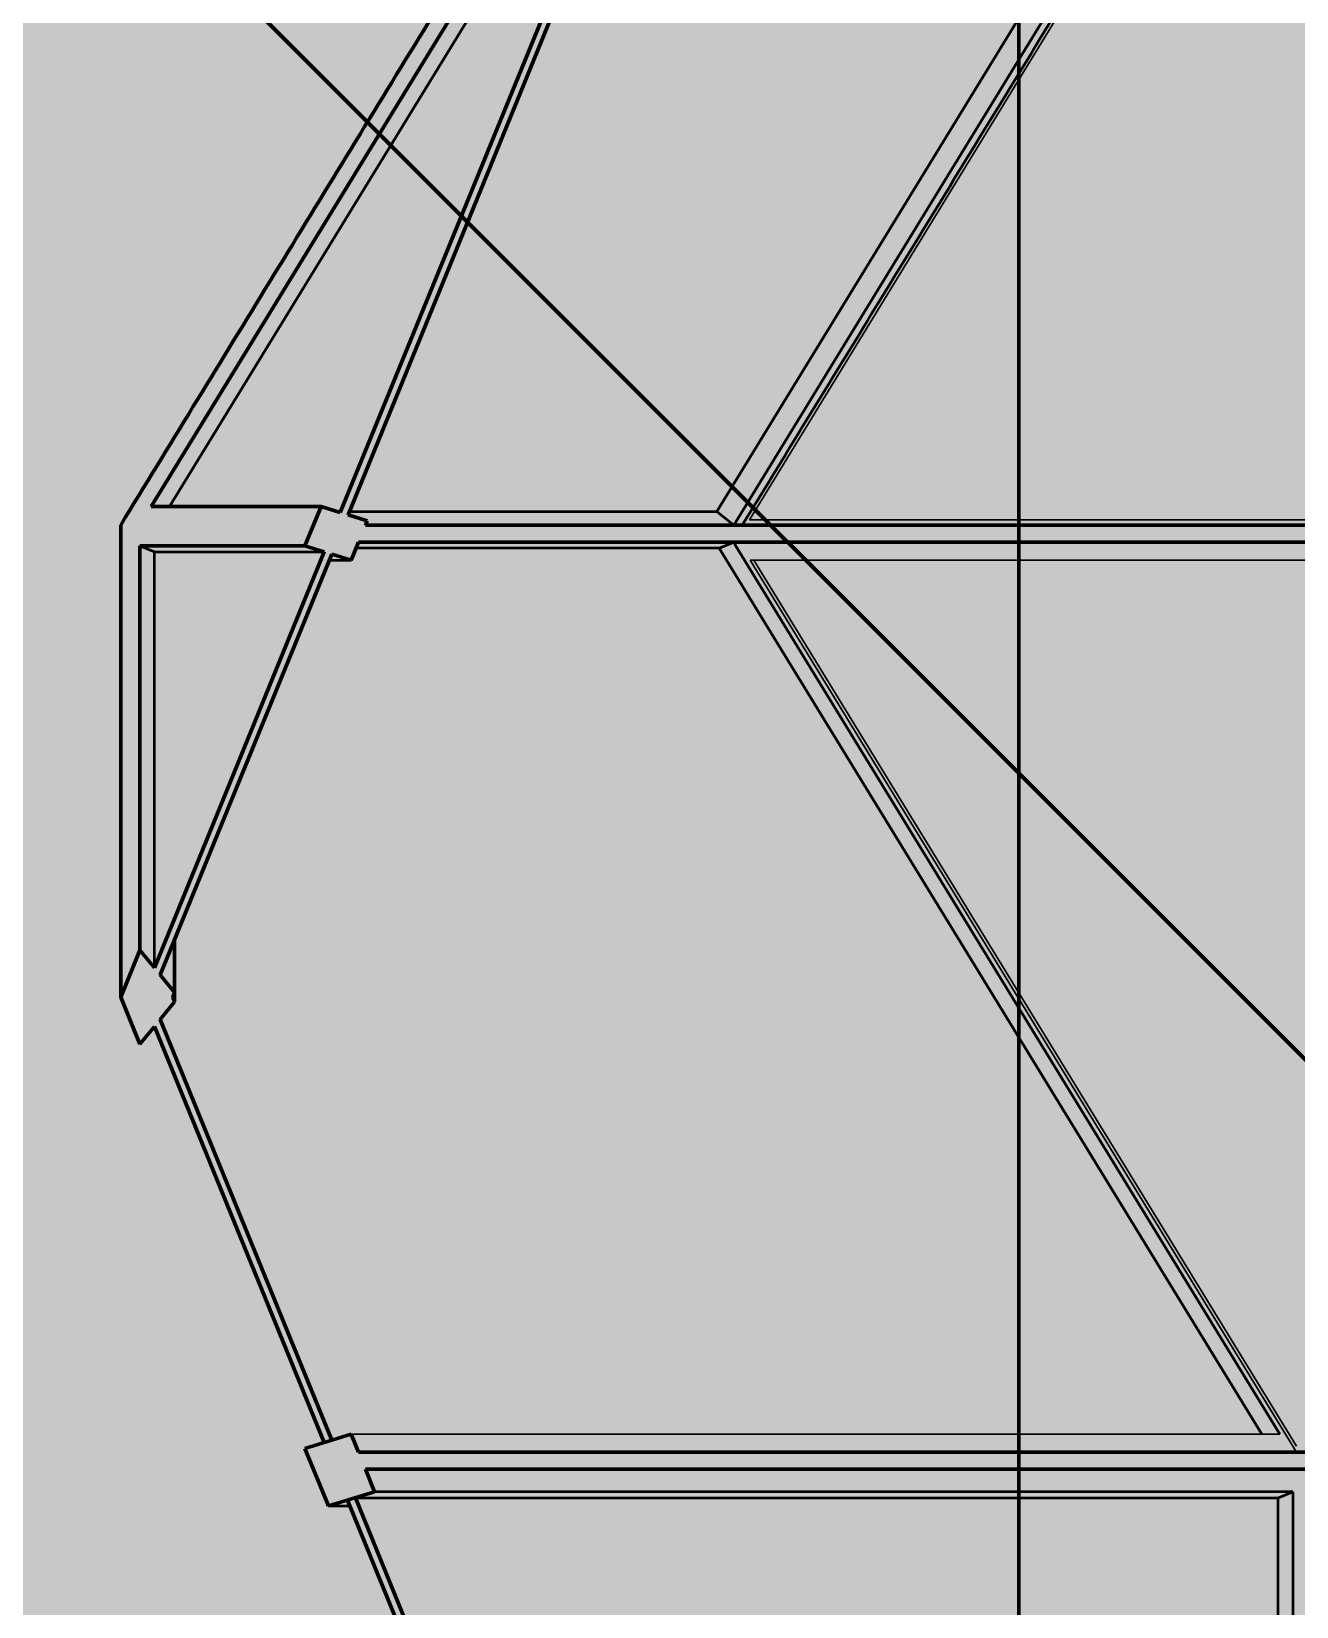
# Model space of a CAD drawing. Header units: millimetres. Extents: x 401 to 30661, y 2016 to 22119.
# Drawn here: x 22184 to 23293, y 12818 to 14198 of the extents above; entities that cross this region are included whole.
import ezdxf

# ---------------------------------------------------------------- set-up
doc = ezdxf.new("R2010")
doc.units = ezdxf.units.MM
for name, color, linetype, lineweight, true_color in [('1ST', 51, 'Continuous', 50, 0x7debff), ('2ND', 201, 'Continuous', 35, 0x39ffb0), ('3RD', 140, 'Continuous', 25, 0x7debff), ('4TH DETAILS', 125, 'Continuous', 15, 0x39ffb0)]:
    doc.layers.add(name, color=color, linetype=linetype, lineweight=lineweight, true_color=true_color)
doc.layers.add('BACKGROUND', color=7, linetype='Continuous', true_color=0x000000)
for name, color, linetype, lineweight, true_color, transparency in [('GLOW-CYAN', 7, 'Continuous', 100, 0x7debff, 0.8), ('GLOW-CYAN-2', 7, 'Continuous', 50, 0x7debff, 0.8), ('GLOW-EMERALD', 7, 'Continuous', 70, 0x39ffb0, 0.8), ('GLOW-EMERALD-2', 7, 'Continuous', 30, 0x39ffb0, 0.8), ('hatch', 253, 'Continuous', 9, 0x7debff, 0.55)]:
    doc.layers.add(name, color=color, linetype=linetype, lineweight=lineweight, true_color=true_color, transparency=transparency)
doc.layers.add('LAYOUT', color=83, linetype='Continuous', lineweight=50, true_color=0x7debff, plot=False)

msp = doc.modelspace()

# ---------------------------------------------------------------- hatches: boundary and pattern name
at = {"layer": 'BACKGROUND'}
h = msp.add_hatch(color=256, dxfattribs=at)
h.dxf.hatch_style = 1
h.paths.add_polyline_path([(400.723, 2015.745), (30660.634, 2015.745), (30660.634, 22119.328), (400.723, 22119.328)])
at = {"layer": 'hatch'}
h = msp.add_hatch(color=256, dxfattribs=at)
h.dxf.hatch_style = 1
h.paths.add_polyline_path([(22802.664, 14593.018), (22768.957, 14593.018), (22735.254, 14510.462), (22760.592, 14525.978), (22454.64, 13776.554), (22437.749, 13781.726), (22423.633, 13747.151), (22440.525, 13741.979), (22291.726, 13377.498), (22279.058, 13393.014), (22262.206, 13351.736), (22279.058, 13310.458), (22291.726, 13325.974), (22440.525, 12961.493), (22447.282, 12963.562), (22296.794, 13332.181), (22309.463, 13347.697), (22307.814, 13351.736), (22309.463, 13355.776), (22296.794, 13371.292), (22447.282, 13739.91), (22464.174, 13734.738), (22470.564, 13750.391), (22471.663, 13750.391), (23187.816, 13750.391), (23187.816, 13765.256), (22476.632, 13765.256), (22478.289, 13769.313), (22461.397, 13774.485), (22770.727, 14532.185), (22802.664, 14551.742), (22802.664, 14571.296), (24762.256, 14571.296), (24762.256, 14551.742), (24804.328, 14525.978), (25109.972, 13777.307), (25086.324, 13770.066), (25088.287, 13765.256), (24377.426, 13765.256), (24377.426, 13750.391), (25093.256, 13750.391), (25094.356, 13750.391), (25100.746, 13734.738), (25124.394, 13741.979), (25273.193, 13377.498), (25255.457, 13355.776), (25257.106, 13351.736), (25255.457, 13347.697), (25268.126, 13332.181), (25117.638, 12963.562), (25100.746, 12968.734), (25094.356, 12953.081), (24377.426, 12953.081), (24377.426, 12938.216), (25088.287, 12938.216), (25079.874, 12917.608), (25096.766, 12912.436), (24794.193, 12171.287), (24768.855, 12155.771), (24765.557, 12147.692), (22799.362, 12147.692), (22796.064, 12155.771), (22770.727, 12171.287), (22467.846, 12913.189), (22461.09, 12911.12), (22760.592, 12177.494), (22735.254, 12193.01), (22768.957, 12110.454), (24795.962, 12110.454), (24829.666, 12193.01), (24804.328, 12177.494), (25103.523, 12910.368), (25120.414, 12905.196), (25141.286, 12956.321), (25124.394, 12961.493), (25273.193, 13325.974), (25285.862, 13310.458), (25302.714, 13351.736), (25285.862, 13393.014), (25278.261, 13383.704), (25131.151, 13744.048), (25141.286, 13747.151), (25126.864, 13782.479), (25116.729, 13779.376), (24814.463, 14519.772), (24829.666, 14510.462), (24795.962, 14593.018), (24762.256, 14593.018), (24762.256, 14577.502), (22802.664, 14577.502)])
h.paths.add_polyline_path([(24377.426, 13765.256), (24353.117, 13765.256), (24353.117, 13750.391), (24377.426, 13750.391)], flags=17)
h.paths.add_polyline_path([(24353.117, 13765.256), (24066.92, 13765.256), (24066.92, 13750.391), (24353.117, 13750.391)], flags=17)
h.paths.add_polyline_path([(23211.705, 13765.256), (23187.816, 13765.256), (23187.816, 13750.391), (23211.705, 13750.391)], flags=17)
h.paths.add_polyline_path([(23497.999, 13765.256), (23211.705, 13765.256), (23211.705, 13750.391), (23497.999, 13750.391)], flags=17)
h.paths.add_polyline_path([(23765.255, 14082.542), (23723.705, 14082.542), (23721.645, 14072.198), (23765.255, 14072.198)], flags=16)
h.paths.add_polyline_path([(23860.04, 14185.982), (23704.88, 14185.982), (23704.88, 12147.692), (23708.49, 12147.692), (23708.49, 14072.198), (23714.286, 14072.198), (23716.346, 14082.542), (23708.49, 14082.542), (23708.49, 14175.638), (23856.43, 14175.638), (23856.43, 14082.542), (23771.266, 14082.542), (23771.266, 14072.198), (23856.43, 14072.198), (23856.43, 12147.692), (23860.04, 12147.692)], flags=17)
h.paths.add_polyline_path([(23187.816, 12953.081), (22470.564, 12953.081), (22464.174, 12968.734), (22423.633, 12956.321), (22444.198, 12905.948), (22484.738, 12918.361), (22476.632, 12938.216), (23187.816, 12938.216)], flags=17)
h.paths.add_polyline_path([(23497.999, 12953.081), (23211.705, 12953.081), (23211.705, 12938.216), (23497.999, 12938.216)], flags=17)
h.paths.add_polyline_path([(23211.705, 12953.081), (23187.816, 12953.081), (23187.816, 12938.216), (23211.705, 12938.216)], flags=17)
h.paths.add_polyline_path([(24377.426, 12953.081), (24353.117, 12953.081), (24353.117, 12938.216), (24377.426, 12938.216)], flags=17)
h.paths.add_polyline_path([(24353.117, 12953.081), (24066.92, 12953.081), (24066.92, 12938.216), (24353.117, 12938.216)], flags=17)

# ---------------------------------------------------------------- linework, layer by layer
at = {"layer": '1ST', "linetype": 'Continuous', "extrusion": (0, 1, -2e-16)}
for p, q in [((22760.592, 14525.978, -0.389), (22454.64, 13776.554, -0.389)), ((22461.397, 13774.485, -0.389), (22770.727, 14532.185, -0.389)), ((22437.749, 13781.726, -0.389), (22423.633, 13747.151, -0.389)), ((22454.64, 13776.554, -0.389), (22437.749, 13781.726, -0.389)), ((22478.289, 13769.313, -0.389), (22461.397, 13774.485, -0.389)), ((22476.632, 13765.256, -0.389), (22478.289, 13769.313, -0.389)), ((23497.999, 13765.256, -0.389), (22476.632, 13765.256, -0.389)), ((22423.633, 13747.151, -0.389), (22440.525, 13741.979, -0.389)), ((22464.174, 13734.738, -0.389), (22470.564, 13750.391, -0.389)), ((22471.663, 13750.391, -0.389), (22470.564, 13750.391, -0.389)), ((22471.663, 13750.391, -0.389), (23497.999, 13750.391, -0.389)), ((22440.525, 13741.979, -0.389), (22291.726, 13377.498, -0.389)), ((22296.794, 13371.292, -0.389), (22447.282, 13739.91, -0.389)), ((22447.282, 13739.91, -0.389), (22464.174, 13734.738, -0.389)), ((22279.058, 13393.014, -0.389), (22262.206, 13351.736, -0.389)), ((22291.726, 13377.498, -0.389), (22279.058, 13393.014, -0.389)), ((22309.463, 13355.776, -0.389), (22296.794, 13371.292, -0.389)), ((22262.206, 13351.736, -0.389), (22279.058, 13310.458, -0.389)), ((22296.794, 13332.181, -0.389), (22309.463, 13347.697, -0.389)), ((22307.814, 13351.736, -0.389), (22309.463, 13355.776, -0.389)), ((22309.463, 13347.697, -0.389), (22307.814, 13351.736, -0.389)), ((22447.282, 12963.562, -0.389), (22296.794, 13332.181, -0.389)), ((22279.058, 13310.458, -0.389), (22291.726, 13325.974, -0.389)), ((22291.726, 13325.974, -0.389), (22440.525, 12961.493, -0.389)), ((22464.174, 12968.734, -0.389), (22423.633, 12956.321, -0.389)), ((22470.564, 12953.081, -0.389), (22464.174, 12968.734, -0.389)), ((22423.633, 12956.321, -0.389), (22444.198, 12905.948, -0.389)), ((23497.999, 12953.081, -0.389), (22470.564, 12953.081, -0.389)), ((22484.738, 12918.361, -0.389), (22476.632, 12938.216, -0.389)), ((22476.632, 12938.216, -0.389), (23497.999, 12938.216, -0.389)), ((22444.198, 12905.948, -0.389), (22484.738, 12918.361, -0.389)), ((22461.09, 12911.12, -0.389), (22760.592, 12177.494, -0.389)), ((22770.727, 12171.287, -0.389), (22467.846, 12913.189, -0.389))]:
    msp.add_line(p, q, dxfattribs=at)
at = {"layer": '2ND', "linetype": 'Continuous', "extrusion": (0, 1, -2e-16)}
for p, q in [((22295.909, 13793.015, -0.389), (22735.254, 14510.462, -0.389)), ((22288.996, 13781.726, -0.389), (22295.909, 13793.015, -0.389)), ((22288.996, 13781.726, -0.389), (22437.749, 13781.726, -0.389)), ((22423.633, 13747.151, -0.389), (22279.058, 13747.151, -0.389)), ((22279.058, 13393.014, -0.389), (22279.058, 13747.151, -0.389)), ((22309.463, 13402.324, -0.389), (22309.463, 13355.776, -0.389)), ((22309.463, 13347.697, -0.389), (22309.463, 13355.776, -0.389))]:
    msp.add_line(p, q, dxfattribs=at)
at = {"layer": '2ND', "linetype": 'Continuous'}
for points in [[(22768.957, 14593.018, -0.389), (22262.206, 13765.497, -0.389)], [(22262.206, 13351.736, -0.389), (22262.206, 13765.497, -0.389)]]:
    msp.add_open_spline(points, degree=1, dxfattribs=at)
at = {"layer": '3RD', "linetype": 'Continuous', "extrusion": (0, 1, -2e-16)}
for p, q in [((22784.525, 13777.37, -0.389), (23253.748, 14543.608, -0.389)), ((23276.003, 14543.608, -0.389), (22799.362, 13765.256, -0.389)), ((22304.832, 13781.726, -0.389), (22760.592, 14525.978, -0.389)), ((22462.575, 13777.37, -0.389), (22784.525, 13777.37, -0.389)), ((22784.525, 13777.37, -0.389), (22799.362, 13765.256, -0.389)), ((22279.058, 13747.151, -0.389), (22291.726, 13741.979, -0.389)), ((22786.694, 13745.219, -0.389), (22799.362, 13750.391, -0.389)), ((22799.362, 13750.391, -0.389), (22801.011, 13747.698, -0.389)), ((22801.011, 13747.698, -0.389), (23278.028, 12968.734, -0.389)), ((22291.726, 13377.498, -0.389), (22291.726, 13741.979, -0.389)), ((22445.17, 13734.738, -0.389), (22464.174, 13734.738, -0.389)), ((22786.694, 13745.219, -0.389), (22468.452, 13745.219, -0.389)), ((23262.192, 12968.734, -0.389), (22786.694, 13745.219, -0.389)), ((23289.262, 12918.361, -0.389), (22484.738, 12918.361, -0.389)), ((23276.593, 12913.189, -0.389), (23289.262, 12918.361, -0.389)), ((23289.262, 12918.361, -0.389), (23289.262, 12153.078, -0.389)), ((22444.198, 12905.948, -0.389), (22463.201, 12905.948, -0.389)), ((23276.593, 12150.385, -0.389), (23276.593, 12913.189, -0.389))]:
    msp.add_line(p, q, dxfattribs=at)
at = {"layer": '3RD', "linetype": 'Continuous'}
for p, q in [((22291.726, 13741.979, -0.389), (22440.525, 13741.979, -0.389)), ((22467.846, 12913.189, -0.389), (23276.593, 12913.189, -0.389))]:
    msp.add_line(p, q, dxfattribs=at)
msp.add_open_spline([(23290.911, 14555.78, -0.389), (22806.816, 13765.256, -0.389)], degree=1, dxfattribs=at)
at = {"layer": '4TH DETAILS', "linetype": 'Continuous', "extrusion": (0, 1, -2e-16)}
for p, q in [((22813.137, 13770.191, -0.389), (23292.56, 14553.087, -0.389)), ((22813.137, 13770.191, -0.389), (23704.88, 13770.191, -0.389)), ((23292.56, 12953.081, -0.389), (22813.895, 13734.738, -0.389)), ((23704.88, 13734.738, -0.389), (22813.895, 13734.738, -0.389)), ((23292.56, 12958.253, -0.389), (22817.062, 13734.738, -0.389)), ((22464.174, 12968.734, -0.389), (23278.028, 12968.734, -0.389))]:
    msp.add_line(p, q, dxfattribs=at)
at = {"layer": 'GLOW-CYAN'}
for p, q in [((21582.46, 15014.575), (25982.46, 10614.575)), ((23049.126, 15014.575), (23049.126, 6214.575))]:
    msp.add_line(p, q, dxfattribs=at)
at = {"layer": 'GLOW-CYAN', "linetype": 'Continuous', "extrusion": (0, 1, -2e-16)}
for p, q in [((22760.592, 14525.978, -0.389), (22454.64, 13776.554, -0.389)), ((22461.397, 13774.485, -0.389), (22770.727, 14532.185, -0.389)), ((22437.749, 13781.726, -0.389), (22423.633, 13747.151, -0.389)), ((22454.64, 13776.554, -0.389), (22437.749, 13781.726, -0.389)), ((22478.289, 13769.313, -0.389), (22461.397, 13774.485, -0.389)), ((22476.632, 13765.256, -0.389), (22478.289, 13769.313, -0.389)), ((23497.999, 13765.256, -0.389), (22476.632, 13765.256, -0.389)), ((22423.633, 13747.151, -0.389), (22440.525, 13741.979, -0.389)), ((22464.174, 13734.738, -0.389), (22470.564, 13750.391, -0.389)), ((22471.663, 13750.391, -0.389), (22470.564, 13750.391, -0.389)), ((22471.663, 13750.391, -0.389), (23497.999, 13750.391, -0.389)), ((22440.525, 13741.979, -0.389), (22291.726, 13377.498, -0.389)), ((22296.794, 13371.292, -0.389), (22447.282, 13739.91, -0.389)), ((22447.282, 13739.91, -0.389), (22464.174, 13734.738, -0.389)), ((22279.058, 13393.014, -0.389), (22262.206, 13351.736, -0.389)), ((22291.726, 13377.498, -0.389), (22279.058, 13393.014, -0.389)), ((22309.463, 13355.776, -0.389), (22296.794, 13371.292, -0.389)), ((22262.206, 13351.736, -0.389), (22279.058, 13310.458, -0.389)), ((22296.794, 13332.181, -0.389), (22309.463, 13347.697, -0.389)), ((22307.814, 13351.736, -0.389), (22309.463, 13355.776, -0.389)), ((22309.463, 13347.697, -0.389), (22307.814, 13351.736, -0.389)), ((22447.282, 12963.562, -0.389), (22296.794, 13332.181, -0.389)), ((22279.058, 13310.458, -0.389), (22291.726, 13325.974, -0.389)), ((22291.726, 13325.974, -0.389), (22440.525, 12961.493, -0.389)), ((22464.174, 12968.734, -0.389), (22423.633, 12956.321, -0.389)), ((22470.564, 12953.081, -0.389), (22464.174, 12968.734, -0.389)), ((22423.633, 12956.321, -0.389), (22444.198, 12905.948, -0.389)), ((23497.999, 12953.081, -0.389), (22470.564, 12953.081, -0.389)), ((22484.738, 12918.361, -0.389), (22476.632, 12938.216, -0.389)), ((22476.632, 12938.216, -0.389), (23497.999, 12938.216, -0.389)), ((22444.198, 12905.948, -0.389), (22484.738, 12918.361, -0.389)), ((22461.09, 12911.12, -0.389), (22760.592, 12177.494, -0.389)), ((22770.727, 12171.287, -0.389), (22467.846, 12913.189, -0.389))]:
    msp.add_line(p, q, dxfattribs=at)
at = {"layer": 'GLOW-CYAN-2', "linetype": 'Continuous', "extrusion": (0, 1, -2e-16)}
for p, q in [((22784.525, 13777.37, -0.389), (23253.748, 14543.608, -0.389)), ((23276.003, 14543.608, -0.389), (22799.362, 13765.256, -0.389)), ((22304.832, 13781.726, -0.389), (22760.592, 14525.978, -0.389)), ((22462.575, 13777.37, -0.389), (22784.525, 13777.37, -0.389)), ((22784.525, 13777.37, -0.389), (22799.362, 13765.256, -0.389)), ((22279.058, 13747.151, -0.389), (22291.726, 13741.979, -0.389)), ((22786.694, 13745.219, -0.389), (22799.362, 13750.391, -0.389)), ((22799.362, 13750.391, -0.389), (22801.011, 13747.698, -0.389)), ((22801.011, 13747.698, -0.389), (23278.028, 12968.734, -0.389)), ((22291.726, 13377.498, -0.389), (22291.726, 13741.979, -0.389)), ((22445.17, 13734.738, -0.389), (22464.174, 13734.738, -0.389)), ((22786.694, 13745.219, -0.389), (22468.452, 13745.219, -0.389)), ((23262.192, 12968.734, -0.389), (22786.694, 13745.219, -0.389)), ((23289.262, 12918.361, -0.389), (22484.738, 12918.361, -0.389)), ((23276.593, 12913.189, -0.389), (23289.262, 12918.361, -0.389)), ((23289.262, 12918.361, -0.389), (23289.262, 12153.078, -0.389)), ((22444.198, 12905.948, -0.389), (22463.201, 12905.948, -0.389)), ((23276.593, 12150.385, -0.389), (23276.593, 12913.189, -0.389))]:
    msp.add_line(p, q, dxfattribs=at)
at = {"layer": 'GLOW-CYAN-2', "linetype": 'Continuous'}
for p, q in [((22291.726, 13741.979, -0.389), (22440.525, 13741.979, -0.389)), ((22467.846, 12913.189, -0.389), (23276.593, 12913.189, -0.389))]:
    msp.add_line(p, q, dxfattribs=at)
msp.add_open_spline([(23290.911, 14555.78, -0.389), (22806.816, 13765.256, -0.389)], degree=1, dxfattribs=at)
at = {"layer": 'GLOW-EMERALD', "linetype": 'Continuous', "extrusion": (0, 1, -2e-16)}
for p, q in [((22295.909, 13793.015, -0.389), (22735.254, 14510.462, -0.389)), ((22288.996, 13781.726, -0.389), (22295.909, 13793.015, -0.389)), ((22288.996, 13781.726, -0.389), (22437.749, 13781.726, -0.389)), ((22423.633, 13747.151, -0.389), (22279.058, 13747.151, -0.389)), ((22279.058, 13393.014, -0.389), (22279.058, 13747.151, -0.389)), ((22309.463, 13402.324, -0.389), (22309.463, 13355.776, -0.389)), ((22309.463, 13347.697, -0.389), (22309.463, 13355.776, -0.389))]:
    msp.add_line(p, q, dxfattribs=at)
at = {"layer": 'GLOW-EMERALD', "linetype": 'Continuous'}
for points in [[(22768.957, 14593.018, -0.389), (22262.206, 13765.497, -0.389)], [(22262.206, 13351.736, -0.389), (22262.206, 13765.497, -0.389)]]:
    msp.add_open_spline(points, degree=1, dxfattribs=at)
at = {"layer": 'GLOW-EMERALD-2', "linetype": 'Continuous', "extrusion": (0, 1, -2e-16)}
for p, q in [((22813.137, 13770.191, -0.389), (23292.56, 14553.087, -0.389)), ((22813.137, 13770.191, -0.389), (23704.88, 13770.191, -0.389)), ((23292.56, 12953.081, -0.389), (22813.895, 13734.738, -0.389)), ((23704.88, 13734.738, -0.389), (22813.895, 13734.738, -0.389)), ((23292.56, 12958.253, -0.389), (22817.062, 13734.738, -0.389)), ((22464.174, 12968.734, -0.389), (23278.028, 12968.734, -0.389))]:
    msp.add_line(p, q, dxfattribs=at)
at = {"layer": 'LAYOUT'}
for p, q in [((21582.46, 15014.575), (25982.46, 10614.575)), ((23049.126, 15014.575), (23049.126, 6214.575))]:
    msp.add_line(p, q, dxfattribs=at)

doc.saveas('drawing.dxf')
